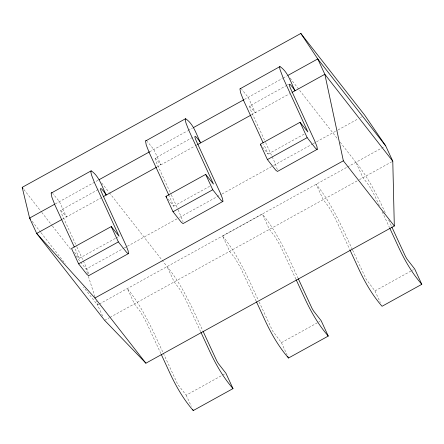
<?xml version="1.0" encoding="UTF-8"?>
<svg xmlns="http://www.w3.org/2000/svg" width="444" height="444" viewBox="0 0 444 444"><rect width="100%" height="100%" fill="white"/><g stroke="black" fill="none" stroke-linecap="round" stroke-linejoin="round"><path stroke-width="0.33" stroke-dasharray="2.22 1.67" d="M262.443 146.953L268.104 154.04L263.653 143.934M98.102 189.571L60.65 210.339L62.16 215.046L76.568 246.259M192.502 137.435L155.045 158.208L156.554 162.915L170.962 194.122M74.503 252.303L79.31 258.308L74.858 248.202M286.896 85.303L249.439 106.077L250.949 110.784L265.357 141.991M168.048 199.084L173.704 206.171L169.258 196.07M268.104 154.04L304.834 133.755M55.234 203.918L99.156 179.665M149.556 151.826L187.529 130.858M188.128 130.525L192.346 128.194M244.378 99.456L282.528 78.388M283.106 78.072L286.741 76.063M287.501 84.971L288.705 84.305M62.332 219.269L102.808 196.914M157.27 166.839L194.622 146.209M195.227 145.876L197.031 144.877M251.537 114.774L289.71 93.695M79.31 258.308L115.44 238.35M116.045 238.017L117.849 237.018M173.704 206.171L210.439 185.886M87.529 273.643L86.069 269.07L123.71 248.285M124.314 247.946L126.745 246.609M127.35 246.27L177.128 218.781M179.559 217.438L221.445 194.306M222.05 193.973L273.043 165.806M273.654 165.473L312.504 144.017M313.114 143.678L337.396 130.27M338.001 129.937L358.036 118.87M360.461 117.527L361.677 116.861M98.729 304.345L97.536 305.006L83.522 287.074M99.323 304.018L346.847 167.316M347.452 166.983L384.498 146.52M256.16 301.143L240.776 268.143L235.192 258.558L229.687 251.371L222.594 236.014L262.337 214.064C273.288 227.356 281.307 242.746 288.794 258.169L298.007 278.111M104.629 320.357L109.396 317.726M109.995 317.393L358.763 180.009M359.363 179.676L391.591 161.877M160.906 353.668L145.527 320.668L139.943 311.083L134.438 303.896L127.345 288.545C138.289 301.831 146.315 317.221 153.796 332.645L177.034 382.85L178.577 385.453L186.169 395.193L224.708 373.904M352.669 250.194L366.228 279.332L374.958 290.925L411.693 270.64M412.298 270.307L413.503 269.641M259.124 301.931L272.683 331.074L281.418 342.663L318.154 322.377M318.753 322.044L319.958 321.378M249.561 105.922L255.294 112.704L248.202 97.347L241.592 89.233M155.161 158.058L160.9 164.835L153.807 149.478L147.197 141.37M60.767 210.19L66.5 216.966L59.407 201.615L52.797 193.501M290.071 78.116L338.051 139.505M340.171 142.224L360.334 168.026C370.451 182.062 378.332 197.58 385.503 213.287M222.594 236.014C233.538 249.306 241.564 264.696 249.045 280.12L257.975 299.439M101.704 182.922L108.919 192.158M109.346 192.702L161.572 259.529M161.993 260.073L171.545 272.294C180.22 284.254 187.146 297.402 193.54 310.695L202.758 330.641M23.904 189.521L41.359 211.86M41.786 212.404L52.004 225.485M52.431 226.029L71.168 250M75.852 255.994L86.069 269.07M32.146 221.334L40.637 232.201M41.064 232.745L65.262 263.714M388.672 220.141L391.553 226.373M379.365 205.639L374.83 195.948L370.784 188.534L367.815 183.91L362.976 177.678L355.883 162.326M382.245 211.871L389.444 227.456M374.958 290.925L380.353 302.592M352.381 249.572L342.59 228.377C335.103 212.959 327.084 197.569 316.134 184.277L323.232 199.628L328.738 206.815L334.321 216.4L349.7 249.406M265.645 142.613L275.014 162.948L277.672 170.574M295.904 279.193L280.519 246.187L274.941 236.608L269.436 229.42L262.337 214.064M281.418 342.663L287.09 354.945M171.251 194.744L177.872 209.085M178.161 209.707L183.106 221.761M200.655 331.718L185.27 298.718L179.692 289.133L174.181 281.946L167.088 266.594M186.169 395.193L191.275 406.243M76.851 246.881L86.225 267.21L88.711 273.898M102.642 316.061L97.536 305.006L96.281 301.088M88.362 276.257L95.033 297.164"/><path stroke-width="0.67" d="M91.164 170.829L90.842 172.083L91.608 175.23L94.65 182.989L119.086 236.23L111.272 226.551L71.528 248.501L78.621 263.853L86.952 274.448L88.656 275.713L128.61 253.496L128.094 250.688L125.968 245.26L102.486 194.389C98.624 186.186 100.583 186.613 106.249 195.016C102.02 186.869 99.251 176.068 91.164 170.829L51.121 193.162L51.865 197.18L54.901 204.939L74.287 246.953M185.559 118.698L185.242 119.952L186.003 123.099L189.044 130.858L213.481 184.099L205.666 174.414L165.923 196.365L173.016 211.721L181.346 222.316L183.056 223.582L223.005 201.365L222.488 198.557L220.363 193.129L196.881 142.252C193.018 134.055 194.977 134.477 200.644 142.885C196.42 134.737 193.645 123.937 185.559 118.698L145.521 141.031L146.259 145.049L149.301 152.808L168.97 195.443M279.959 66.561L279.659 66.944L279.887 69.164L283.439 78.727L307.881 131.968L300.066 122.283L260.317 144.233L267.416 159.585L275.741 170.18L277.45 171.451L317.405 149.228L316.888 146.42L314.763 140.998L291.281 90.121C287.412 81.918 289.371 82.345 295.038 90.748C290.814 82.606 288.039 71.806 279.959 66.561L239.915 88.9L240.654 92.913L243.695 100.677L263.076 142.691M22.2 187.346L300.843 33.455L364.713 115.185L385.692 145.865L392.785 161.216L394.311 226.007L145.898 363.198L104.629 320.357L36.691 233.433L29.598 218.076L22.2 187.346L23.049 188.434M54.64 204.246L29.598 218.076L30.447 219.164M99.156 179.665L149.556 151.826M193.551 127.528L243.773 99.795M287.945 75.397L317.754 58.935L385.692 145.865M61.733 219.602L36.691 233.433L94.944 298.002L145.898 363.198M103.236 196.681L156.665 167.172M197.636 144.544L250.932 115.113M292.03 92.413L324.847 74.287L392.785 161.216M78.621 263.853L118.365 241.902L126.695 252.497L128.405 253.763M173.016 211.721L212.765 189.771L221.09 200.366L222.799 201.632M267.416 159.585L307.159 137.634L315.49 148.229L317.194 149.5M94.944 298.002L343.356 160.811L324.847 74.287L317.754 58.935L300.843 33.455M161.194 354.295L170.124 373.615C176.318 386.796 183.661 399.522 193.262 410.545L233.006 388.594L225.913 373.243L218.32 363.503L216.777 360.9L203.047 331.263M391.841 226.995L405.572 256.638L407.115 259.235L414.707 268.975L421.8 284.327L382.056 306.277C372.455 295.254 365.112 282.528 358.919 269.353L349.989 250.028M256.443 301.765L265.373 321.09C271.567 334.265 278.915 346.992 288.511 358.019L328.26 336.069L321.162 320.712L313.569 310.978L312.027 308.375L298.296 278.738M240.21 88.517L240.776 88.628M145.815 140.648L146.376 140.759M51.421 192.779L51.981 192.896M343.356 160.811L394.311 226.007M421.8 284.327C412.199 273.304 404.856 260.578 398.662 247.402L389.732 228.077M260.317 144.233L261.166 145.321M328.26 336.069C318.659 325.041 311.316 312.315 305.122 299.139L296.192 279.814M165.923 196.365L166.772 197.452M233.006 388.594C223.41 377.572 216.067 364.846 209.868 351.665L200.943 332.345M300.066 122.283L307.159 137.634M205.666 174.414L212.765 189.771M287.662 356.177L288.511 358.019M111.272 226.551L118.365 241.902M192.696 409.318L193.262 410.545"/></g></svg>
